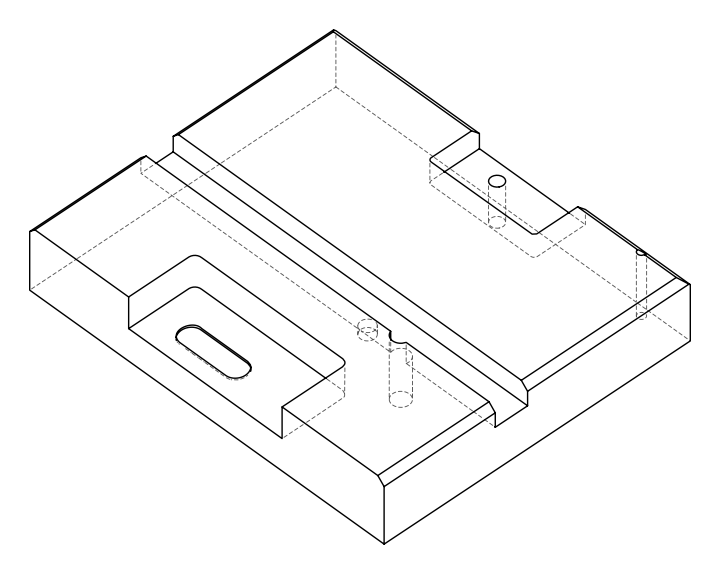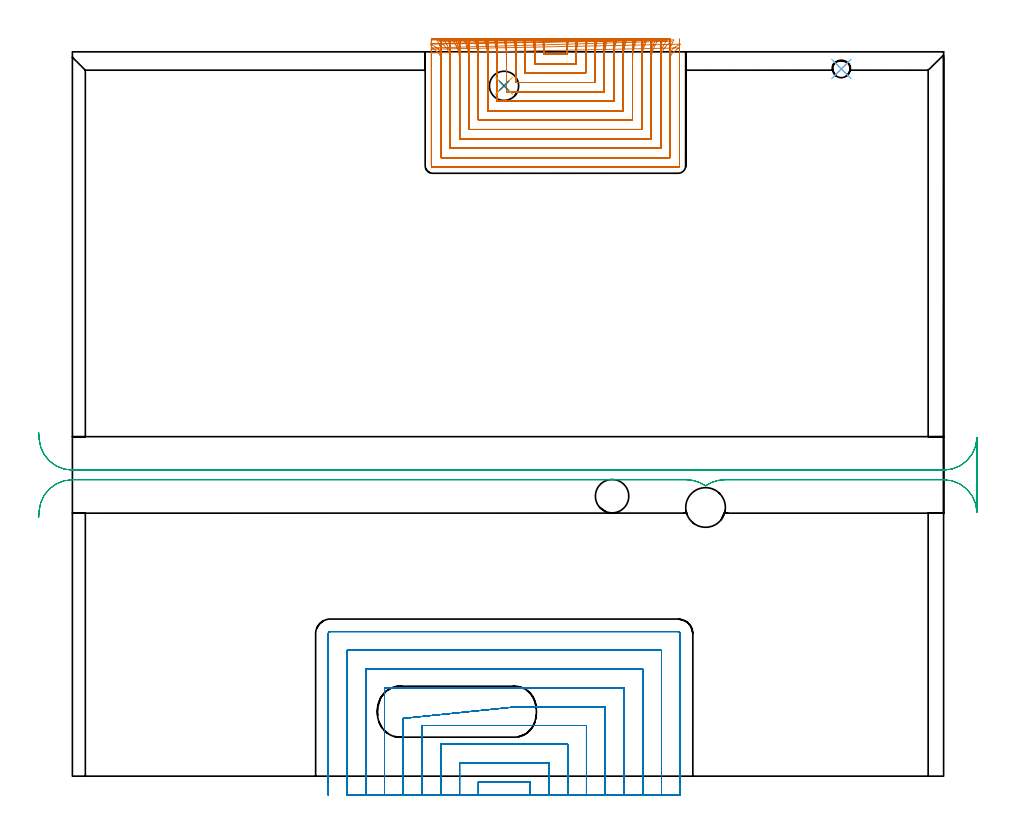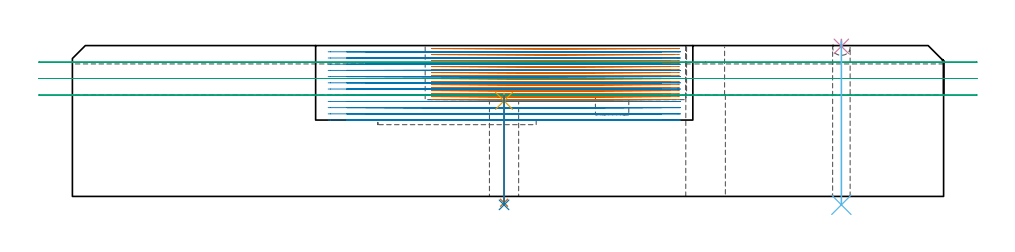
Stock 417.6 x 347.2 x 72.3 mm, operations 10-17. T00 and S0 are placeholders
(PLAN: 17 operations, 10 tool changes, 234.4 min)
(1 INDEXABLE_INSERT_DRILL_THROUGH_HOLE_FROM_SOLID | STEP1HOLE_1 | NXT0302_009 | 0.31 min | 20468 mm3)
(2 INDEXABLE_INSERT_DRILL_BLIND_HOLE_FROM_SOLID | STEP1POCKET | NXT0302_003 | 0.05 min | 6661 mm3)
(3 AREA_MILL | FG_CHAMFER_SURFACE | UGT0205_001 | 5.5 min | 6754 mm3)
(4 AREA_MILL_1 | FG_CHAMFER_SURFACE_1 | UGT0205_001 | 3.19 min | 2497 mm3)
(5 AREA_MILL_2 | FG_CHAMFER_SURFACE_2 | UGT0205_001 | 3.23 min | 3583 mm3)
(6 AREA_MILL_3 | FG_CHAMFER_SURFACE_3 | UGT0205_001 | 4.45 min | 3489 mm3)
(7 AREA_MILL_4 | FG_CHAMFER_SURFACE_4 | UGT0205_001 | 4.02 min | 4999 mm3)
(8 AREA_MILL_5 | FG_CHAMFER_SURFACE_5 | UGT0205_001 | 4.51 min | 5009 mm3)
(9 MILL_RECTANGULAR_POCKET | POCKET_RECTANGULAR_STRAIGHT | UGT0201_008 | Follow Part, ap 4, ae 75% | 3.74 min | 66498 mm3)
(10 MILL_SLOT | SLOT_PARTIAL_RECTANGULAR | NXT0201_008 | Follow Part, ap 1.5, ae 75% | 120.98 min | 187707 mm3)
(11 MILL_SLOT_1 | SLOT_PARTIAL_RECTANGULAR_1 | NXT0201_011 | Follow Part, ap 3, ae 75% | 77.76 min | 422650 mm3)
(12 MILL_RECTANGULAR_SLOT | SLOT_RECTANGULAR | UGT0201_004 | Follow Part, ap 8, ae 75% | 5.9 min | 352633 mm3)
(13 SPOT_DRILL | STEP1HOLE | NXT0321_9005460120000 | 0.03 min | 39 mm3)
(14 SPOT_DRILL_1 | STEP1HOLE_2 | NXT0321_9005460120000 | 0.04 min | 13 mm3)
(15 DRILL_THROUGH_HOLE_INTO_CENTER | STEP1HOLE | UGT0301_479 | 0.31 min | 3891 mm3)
(16 DRILL_THROUGH_HOLE_INTO_CENTER_1 | STEP1HOLE_2 | NXT0301_055 | 0.21 min | 2601 mm3)
(17 DRILL_TO_ENLARGE_THROUGH_HOLE | STEP1HOLE_2 | NXT0301_104 | 0.22 min | 4534 mm3)
(TOOL NXT0302_009 | Index. Insert Drill 19mm [880-D1900L25-05] | D19 PA176 FL95 Z2)
(TOOL NXT0302_003 | Index. Insert Drill 16mm [880-D1600L20-05] | D16 PA176 FL80 Z2)
(TOOL UGT0205_001 | Chamfer Mill 20 x 3 x 45 deg. | D20 FL50 Z2)
(TOOL UGT0201_008 | End Mill 16 mm | D16 FL32 Z4)
(TOOL NXT0201_008 | ENDMILL 6mm [2P460-0600-NA 1630] | D6 FL26 Z6)
(TOOL NXT0201_011 | ENDMILL 12mm [2P460-1200-NA 1630] | D12 FL38 Z6)
(TOOL UGT0201_004 | End Mill 32 mm | D32 FL53 Z6)
(TOOL NXT0321_9005460120000 | NC Spot Drill, 142deg, 12mm, Carbide, Uncoated | D12 PA142 FL30 Z2)
(TOOL UGT0301_479 | Carbide Drill 8.4 mm | D8.4 PA118 FL75 Z2)
(TOOL NXT0301_055 | Carbide Drill 8.4mm [860.1-0840-042A1-MM 2214] | D8.4 PA140 FL61 Z2)
(TOOL NXT0301_104 | Carbide Drill 14mm [860.1-1400-112A1-MM 2214] | D14 PA140 FL123 Z2)
(OP 10 MILL_SLOT)
G17 G21 G94 G90
T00 M6
G54
G17 G0 G90 X225.342 Y353.178 S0 M3
G43 Z82.3 H1
Z70.861
G94 G1 X225.704 Y350.2 F250.
G2 X226.05 Y346. R54. F500.
G1 X237.05
G2 X237.396 Y350.2 R54.
G1 X237.759 Y353.178 F250.
X220.772 Y353.174
X221.168 Y350.2
G2 X221.6 Y343.674 R49.5 F500.
G1 Y341.5
X241.5
Y343.672
G2 X241.932 Y350.2 R49.5
G1 X242.328 Y353.174 F250.
X216.189 Y353.168
X216.624 Y350.2
G2 X217.1 Y343.674 R45. F500.
G1 Y337.
X246.
Y343.672
G2 X246.476 Y350.2 R45.
G1 X246.911 Y353.168 F250.
X211.587 Y353.161
X212.071 Y350.2
G2 X212.6 Y343.674 R40.5 F500.
G1 Y332.5
X250.5
Y343.672
G2 X251.03 Y350.2 R40.5
G1 X251.513 Y353.161 F250.
X206.96 Y353.15
X207.504 Y350.2
G2 X208.1 Y343.674 R36. F500.
G1 Y328.
X255.
Y343.672
G2 X255.597 Y350.2 R36.
G1 X256.141 Y353.15 F250.
X202.295 Y353.135
X202.917 Y350.2
G2 X203.6 Y343.674 R31.5 F500.
G1 Y323.5
X259.5
Y343.672
G2 X260.184 Y350.2 R31.5
G1 X260.805 Y353.135 F250.
X197.574 Y353.111
X198.299 Y350.2
G2 X199.1 Y343.674 R27. F500.
G1 Y319.
X264.
Y343.672
G2 X264.801 Y350.2 R27.
G1 X265.526 Y353.111 F250.
X192.763 Y353.071
X193.633 Y350.2
G2 X194.6 Y343.674 R22.5 F500.
G1 Y314.5
X268.5
Y343.672
G2 X269.468 Y350.2 R22.5
G1 X270.338 Y353.071 F250.
X187.788 Y352.996
X188.875 Y350.2
G2 X190.1 Y343.674 R18. F500.
G1 Y310.
X273.
Y343.672
G2 X274.225 Y350.2 R18.
G1 X275.313 Y352.996 F250.
X182.467 Y352.826
X183.918 Y350.2
G2 X185.6 Y343.674 R13.5 F500.
G1 Y305.5
X277.5
Y343.672
G2 X279.183 Y350.2 R13.5
G1 X280.634 Y352.826 F250.
X176.122 Y352.266
X178.298 Y350.2
G2 X181.1 Y343.674 R9. F500.
G1 Y301.
X282.
Y343.672
G2 X284.804 Y350.2 R9.
G1 X286.98 Y352.265 F250.
X172.363 Y349.076 F500.
X174.775 Y347.292 F250.
G2 X176.6 Y343.674 R4.5 F500.
G1 Y296.5
X286.5
Y343.672
G2 X288.326 Y347.291 R4.5
G1 X290.738 Y349.074 F250.
X172.1 Y346.674 F500.
Y343.674 F250.
Y292.6 F500.
G3 X172.7 Y292. R0.6
G1 X290.4
G3 X291. Y292.6 R0.6
G1 Y343.672
Y346.672 F250.
G0 Z82.3
X225.629 Y353.188
Z69.422
G1 X225.892 Y350.2
G2 X226.097 Y346. R54. F500.
G1 X237.003
G2 X237.207 Y350.2 R54.
G1 X237.47 Y353.188 F250.
X221.086 Y353.186
X221.373 Y350.2
G2 X221.6 Y345.468 R49.5 F500.
G1 Y341.5
X241.5
Y345.473
G2 X241.726 Y350.2 R49.5
G1 X242.013 Y353.186 F250.
X216.535 Y353.183
X216.85 Y350.2
G2 X217.1 Y345.468 R45. F500.
G1 Y337.
X246.
Y345.473
G2 X246.249 Y350.2 R45.
G1 X246.564 Y353.183 F250.
X211.972 Y353.179
X212.323 Y350.2
G2 X212.6 Y345.468 R40.5 F500.
G1 Y332.5
X250.5
Y345.473
G2 X250.777 Y350.2 R40.5
G1 X251.127 Y353.18 F250.
X207.393 Y353.174
X207.788 Y350.2
G2 X208.1 Y345.468 R36. F500.
G1 Y328.
X255.
Y345.473
G2 X255.312 Y350.2 R36.
G1 X255.706 Y353.174 F250.
X202.792 Y353.166
X203.243 Y350.2
G2 X203.6 Y345.468 R31.5 F500.
G1 Y323.5
X259.5
Y345.473
G2 X259.857 Y350.2 R31.5
G1 X260.307 Y353.166 F250.
X198.156 Y353.154
X198.682 Y350.2
G2 X199.1 Y345.468 R27. F500.
G1 Y319.
X264.
Y345.473
G2 X264.417 Y350.2 R27.
G1 X264.942 Y353.154 F250.
X193.466 Y353.133
X194.097 Y350.2
G2 X194.6 Y345.468 R22.5 F500.
G1 Y314.5
X268.5
Y345.473
G2 X269.002 Y350.2 R22.5
G1 X269.632 Y353.133 F250.
X188.678 Y353.094
X189.467 Y350.2
G2 X190.1 Y345.468 R18. F500.
G1 Y310.
X273.
Y345.473
G2 X273.632 Y350.2 R18.
G1 X274.42 Y353.095 F250.
X183.692 Y353.01
X184.743 Y350.2
G2 X185.6 Y345.468 R13.5 F500.
G1 Y305.5
X277.5
Y345.473
G2 X278.355 Y350.2 R13.5
G1 X279.405 Y353.01 F250.
X178.178 Y352.752
X179.755 Y350.2
G2 X181.1 Y345.468 R9. F500.
G1 Y301.
X282.
Y345.473
G2 X283.341 Y350.2 R9.
G1 X284.917 Y352.753 F250.
X171.719 Y350.863
X174.326 Y349.379
G2 X176.6 Y345.468 R4.5 F500.
G1 Y296.5
X286.5
Y345.473
G2 X288.77 Y349.382 R4.5
G1 X291.375 Y350.868 F250.
X172.1 Y348.468 F500.
Y345.468 F250.
Y292.6 F500.
G3 X172.7 Y292. R0.6
G1 X290.4
G3 X291. Y292.6 R0.6
G1 Y345.473
Y348.473 F250.
G0 Z82.3
X225.953 Y353.198
Z67.983
G1 X226.063 Y350.2
G2 X226.1 Y348.211 R54. F500.
G1 Y346.
X237.
Y348.253
G2 X237.035 Y350.2 R54.
G1 X237.143 Y353.198 F250.
X221.439
X221.56 Y350.2
G2 X221.6 Y348.211 R49.5 F500.
G1 Y341.5
X241.5
Y348.253
G2 X241.538 Y350.2 R49.5
G1 X241.656 Y353.198 F250.
X216.923 Y353.197
X217.056 Y350.2
G2 X217.1 Y348.211 R45. F500.
G1 Y337.
X246.
Y348.253
G2 X246.042 Y350.2 R45.
G1 X246.172 Y353.197 F250.
X212.404 Y353.196
X212.551 Y350.2
G2 X212.6 Y348.211 R40.5 F500.
G1 Y332.5
X250.5
Y348.253
G2 X250.547 Y350.2 R40.5
G1 X250.691 Y353.197 F250.
X207.879 Y353.195
X208.045 Y350.2
G2 X208.1 Y348.211 R36. F500.
G1 Y328.
X255.
Y348.253
G2 X255.053 Y350.2 R36.
G1 X255.215 Y353.196 F250.
X203.348 Y353.194
X203.537 Y350.2
G2 X203.6 Y348.211 R31.5 F500.
G1 Y323.5
X259.5
Y348.253
G2 X259.56 Y350.2 R31.5
G1 X259.746 Y353.194 F250.
X198.806 Y353.192
X199.027 Y350.2
G2 X199.1 Y348.211 R27. F500.
G1 Y319.
X264.
Y348.253
G2 X264.07 Y350.2 R27.
G1 X264.287 Y353.192 F250.
X194.247 Y353.188
X194.512 Y350.2
G2 X194.6 Y348.211 R22.5 F500.
G1 Y314.5
X268.5
Y348.253
G2 X268.584 Y350.2 R22.5
G1 X268.844 Y353.189 F250.
X189.658 Y353.182
X189.99 Y350.2
G2 X190.1 Y348.211 R18. F500.
G1 Y310.
X273.
Y348.253
G2 X273.106 Y350.2 R18.
G1 X273.43 Y353.182 F250.
X185.011 Y353.167
X185.453 Y350.2
G2 X185.6 Y348.211 R13.5 F500.
G1 Y305.5
X277.5
Y348.253
G2 X277.641 Y350.2 R13.5
G1 X278.074 Y353.169 F250.
X180.214 Y353.126
X180.877 Y350.2
G2 X181.1 Y348.211 R9. F500.
G1 Y301.
X282.
Y348.253
G2 X282.213 Y350.2 R9.
G1 X282.862 Y353.129 F250.
X174.81 Y352.891
X176.136 Y350.2
G2 X176.6 Y348.211 R4.5 F500.
G1 Y296.5
X286.5
Y348.253
G2 X286.943 Y350.2 R4.5
G1 X288.241 Y352.905 F250.
X172.1 Y351.211
Y348.211
Y292.6 F500.
G3 X172.7 Y292. R0.6
G1 X290.4
G3 X291. Y292.6 R0.6
G1 Y348.253
Y351.253 F250.
G0 X226.081 Y353.2 Z66.544
G1 X226.099 Y350.2
X226.1 Y349.878 F500.
Y346.
X237.
Y349.91
X237.001 Y350.2
X237.017 Y353.2 F250.
X221.579
X221.599 Y350.2
G2 X221.6 Y349.878 R49.5 F500.
G1 Y341.5
X241.5
Y349.91
X241.501 Y350.2
X241.518 Y353.2 F250.
X217.077
X217.099 Y350.2
G2 X217.1 Y349.878 R45. F500.
G1 Y337.
X246.
Y349.91
X246.001 Y350.2
X246.02 Y353.2 F250.
X212.575
X212.599 Y350.2
G2 X212.6 Y349.878 R40.5 F500.
G1 Y332.5
X250.5
Y349.91
G2 X250.501 Y350.2 R40.5
G1 X250.523 Y353.2 F250.
X208.072
X208.099 Y350.2
G2 X208.1 Y349.878 R36. F500.
G1 Y328.
X255.
Y349.91
G2 X255.001 Y350.2 R36.
G1 X255.025 Y353.2 F250.
X203.568
X203.598 Y350.2
G2 X203.6 Y349.878 R31.5 F500.
G1 Y323.5
X259.5
Y349.91
G2 X259.501 Y350.2 R31.5
G1 X259.529 Y353.2 F250.
X199.062
X199.098 Y350.2
G2 X199.1 Y349.878 R27. F500.
G1 Y319.
X264.
Y349.91
G2 X264.002 Y350.2 R27.
G1 X264.034 Y353.2 F250.
X194.555
X194.598 Y350.2
G2 X194.6 Y349.878 R22.5 F500.
G1 Y314.5
X268.5
Y349.91
G2 X268.502 Y350.2 R22.5
G1 X268.541 Y353.2 F250.
X190.043
X190.097 Y350.2
G2 X190.1 Y349.878 R18. F500.
G1 Y310.
X273.
Y349.91
G2 X273.002 Y350.2 R18.
G1 X273.051 Y353.2 F250.
X185.525 Y353.199
X185.596 Y350.2
G2 X185.6 Y349.878 R13.5 F500.
G1 Y305.5
X277.5
Y349.91
G2 X277.503 Y350.2 R13.5
G1 X277.568 Y353.199 F250.
X180.987 Y353.198
X181.094 Y350.2
G2 X181.1 Y349.878 R9. F500.
G1 Y301.
X282.
Y349.91
G2 X282.005 Y350.2 R9.
G1 X282.101 Y353.198 F250.
X176.374 Y353.192
X176.588 Y350.2
G2 X176.6 Y349.878 R4.5 F500.
G1 Y296.5
X286.5
Y349.91
G2 X286.509 Y350.2 R4.5
G1 X286.703 Y353.194 F250.
X172.1 Y352.878
Y349.878
Y292.6 F500.
G3 X172.7 Y292. R0.6
G1 X290.4
G3 X291. Y292.6 R0.6
G1 Y349.91
Y352.91 F250.
G0 X226.1 Y353.2 Z65.105
G1 Y350.2
Y346. F500.
X237.
Y350.2
Y353.2 F250.
X221.6
Y350.2
Y341.5 F500.
X241.5
Y350.2
Y353.2 F250.
X217.1
Y350.2
Y337. F500.
X246.
Y350.2
Y353.2 F250.
X212.6
Y350.2
Y332.5 F500.
X250.5
Y350.2
Y353.2 F250.
X208.1
Y350.2
Y328. F500.
X255.
Y350.2
Y353.2 F250.
X203.6
Y350.2
Y323.5 F500.
X259.5
Y350.2
Y353.2 F250.
X199.1
Y350.2
Y319. F500.
X264.
Y350.2
Y353.2 F250.
X194.6
Y350.2
Y314.5 F500.
X268.5
Y350.2
Y353.2 F250.
X190.1
Y350.2
Y310. F500.
X273.
Y350.2
Y353.2 F250.
X185.6
Y350.2
Y305.5 F500.
X277.5
Y350.2
Y353.2 F250.
X181.1
Y350.2
Y301. F500.
X282.
Y350.2
Y353.2 F250.
X176.6
Y350.2
Y296.5 F500.
X286.5
Y350.2
Y353.2 F250.
X172.1
Y350.2
Y292.6 F500.
G3 X172.7 Y292. R0.6
G1 X290.4
G3 X291. Y292.6 R0.6
G1 Y350.2
Y353.2 F250.
G0 X226.1 Z63.667
G1 Y350.2
Y346. F500.
X237.
Y350.2
Y353.2 F250.
X221.6
Y350.2
Y341.5 F500.
X241.5
Y350.2
Y353.2 F250.
X217.1
Y350.2
Y337. F500.
X246.
Y350.2
Y353.2 F250.
X212.6
Y350.2
Y332.5 F500.
X250.5
Y350.2
Y353.2 F250.
X208.1
Y350.2
Y328. F500.
X255.
Y350.2
Y353.2 F250.
X203.6
Y350.2
Y323.5 F500.
X259.5
Y350.2
Y353.2 F250.
X199.1
Y350.2
Y319. F500.
X264.
Y350.2
Y353.2 F250.
X194.6
Y350.2
Y314.5 F500.
X268.5
Y350.2
Y353.2 F250.
X190.1
Y350.2
Y310. F500.
X273.
Y350.2
Y353.2 F250.
X185.6
Y350.2
Y305.5 F500.
X277.5
Y350.2
Y353.2 F250.
X181.1
Y350.2
Y301. F500.
X282.
Y350.2
Y353.2 F250.
X176.6
Y350.2
Y296.5 F500.
X286.5
Y350.2
Y353.2 F250.
X172.1
Y350.2
Y292.6 F500.
G3 X172.7 Y292. R0.6
G1 X290.4
G3 X291. Y292.6 R0.6
G1 Y350.2
Y353.2 F250.
G0 X226.1 Z62.228
G1 Y350.2
Y346. F500.
X237.
Y350.2
Y353.2 F250.
X221.6
Y350.2
Y341.5 F500.
X241.5
Y350.2
Y353.2 F250.
X217.1
Y350.2
Y337. F500.
X246.
Y350.2
Y353.2 F250.
X212.6
Y350.2
Y332.5 F500.
X250.5
Y350.2
Y353.2 F250.
X208.1
Y350.2
Y328. F500.
X255.
Y350.2
Y353.2 F250.
X203.6
Y350.2
Y323.5 F500.
X259.5
Y350.2
Y353.2 F250.
X199.1
Y350.2
Y319. F500.
X264.
Y350.2
Y353.2 F250.
X194.6
Y350.2
Y314.5 F500.
X268.5
Y350.2
Y353.2 F250.
X190.1
Y350.2
Y310. F500.
X273.
Y350.2
Y353.2 F250.
X185.6
Y350.2
Y305.5 F500.
X277.5
Y350.2
Y353.2 F250.
X181.1
Y350.2
Y301. F500.
X282.
Y350.2
Y353.2 F250.
X176.6
Y350.2
Y296.5 F500.
X286.5
Y350.2
Y353.2 F250.
X172.1
Y350.2
Y292.6 F500.
G3 X172.7 Y292. R0.6
G1 X290.4
G3 X291. Y292.6 R0.6
G1 Y350.2
Y353.2 F250.
G0 X226.1 Z60.789
G1 Y350.2
Y346. F500.
X237.
Y350.2
Y353.2 F250.
X221.6
Y350.2
Y341.5 F500.
X241.5
Y350.2
Y353.2 F250.
X217.1
Y350.2
Y337. F500.
X246.
Y350.2
Y353.2 F250.
X212.6
Y350.2
Y332.5 F500.
X250.5
Y350.2
Y353.2 F250.
X208.1
Y350.2
Y328. F500.
X255.
Y350.2
Y353.2 F250.
X203.6
Y350.2
Y323.5 F500.
X259.5
Y350.2
Y353.2 F250.
X199.1
Y350.2
Y319. F500.
X264.
Y350.2
Y353.2 F250.
X194.6
Y350.2
Y314.5 F500.
X268.5
Y350.2
Y353.2 F250.
X190.1
Y350.2
Y310. F500.
X273.
Y350.2
Y353.2 F250.
X185.6
Y350.2
Y305.5 F500.
X277.5
Y350.2
Y353.2 F250.
X181.1
Y350.2
Y301. F500.
X282.
Y350.2
Y353.2 F250.
X176.6
Y350.2
Y296.5 F500.
X286.5
Y350.2
Y353.2 F250.
X172.1
Y350.2
Y292.6 F500.
G3 X172.7 Y292. R0.6
G1 X290.4
G3 X291. Y292.6 R0.6
G1 Y350.2
Y353.2 F250.
G0 X226.1 Z59.35
G1 Y350.2
Y346. F500.
X237.
Y350.2
Y353.2 F250.
X221.6
Y350.2
Y341.5 F500.
X241.5
Y350.2
Y353.2 F250.
X217.1
Y350.2
Y337. F500.
X246.
Y350.2
Y353.2 F250.
X212.6
Y350.2
Y332.5 F500.
X250.5
Y350.2
Y353.2 F250.
X208.1
Y350.2
Y328. F500.
X255.
Y350.2
Y353.2 F250.
X203.6
Y350.2
Y323.5 F500.
X259.5
Y350.2
Y353.2 F250.
X199.1
Y350.2
Y319. F500.
X264.
Y350.2
Y353.2 F250.
X194.6
Y350.2
Y314.5 F500.
X268.5
Y350.2
Y353.2 F250.
X190.1
Y350.2
Y310. F500.
X273.
Y350.2
Y353.2 F250.
X185.6
Y350.2
Y305.5 F500.
X277.5
Y350.2
Y353.2 F250.
X181.1
Y350.2
Y301. F500.
X282.
Y350.2
Y353.2 F250.
X176.6
Y350.2
Y296.5 F500.
X286.5
Y350.2
Y353.2 F250.
X172.1
Y350.2
Y292.6 F500.
G3 X172.7 Y292. R0.6
G1 X290.4
G3 X291. Y292.6 R0.6
G1 Y350.2
Y353.2 F250.
G0 X226.1 Z57.911
G1 Y350.2
Y346. F500.
X237.
Y350.2
Y353.2 F250.
X221.6
Y350.2
Y341.5 F500.
X241.5
Y350.2
Y353.2 F250.
X217.1
Y350.2
Y337. F500.
X246.
Y350.2
Y353.2 F250.
X212.6
Y350.2
Y332.5 F500.
X250.5
Y350.2
Y353.2 F250.
X208.1
Y350.2
Y328. F500.
X255.
Y350.2
Y353.2 F250.
X203.6
Y350.2
Y323.5 F500.
X259.5
Y350.2
Y353.2 F250.
X199.1
Y350.2
Y319. F500.
X264.
Y350.2
Y353.2 F250.
X194.6
Y350.2
Y314.5 F500.
X268.5
Y350.2
Y353.2 F250.
X190.1
Y350.2
Y310. F500.
X273.
Y350.2
Y353.2 F250.
X185.6
Y350.2
Y305.5 F500.
X277.5
Y350.2
Y353.2 F250.
X181.1
Y350.2
Y301. F500.
X282.
Y350.2
Y353.2 F250.
X176.6
Y350.2
Y296.5 F500.
X286.5
Y350.2
Y353.2 F250.
X172.1
Y350.2
Y292.6 F500.
G3 X172.7 Y292. R0.6
G1 X290.4
G3 X291. Y292.6 R0.6
G1 Y350.2
Y353.2 F250.
G0 X226.1 Z56.472
G1 Y350.2
Y346. F500.
X237.
Y350.2
Y353.2 F250.
X221.6
Y350.2
Y341.5 F500.
X241.5
Y350.2
Y353.2 F250.
X217.1
Y350.2
Y337. F500.
X246.
Y350.2
Y353.2 F250.
X212.6
Y350.2
Y332.5 F500.
X250.5
Y350.2
Y353.2 F250.
X208.1
Y350.2
Y328. F500.
X255.
Y350.2
Y353.2 F250.
X203.6
Y350.2
Y323.5 F500.
X259.5
Y350.2
Y353.2 F250.
X199.1
Y350.2
Y319. F500.
X264.
Y350.2
Y353.2 F250.
X194.6
Y350.2
Y314.5 F500.
X268.5
Y350.2
Y353.2 F250.
X190.1
Y350.2
Y310. F500.
X273.
Y350.2
Y353.2 F250.
X185.6
Y350.2
Y305.5 F500.
X277.5
Y350.2
Y353.2 F250.
X181.1
Y350.2
Y301. F500.
X282.
Y350.2
Y353.2 F250.
X176.6
Y350.2
Y296.5 F500.
X286.5
Y350.2
Y353.2 F250.
X172.1
Y350.2
Y292.6 F500.
G3 X172.7 Y292. R0.6
G1 X290.4
G3 X291. Y292.6 R0.6
G1 Y350.2
Y353.2 F250.
G0 X226.1 Z55.033
G1 Y350.2
Y346. F500.
X237.
Y350.2
Y353.2 F250.
X221.6
Y350.2
Y341.5 F500.
X241.5
Y350.2
Y353.2 F250.
X217.1
Y350.2
Y337. F500.
X246.
Y350.2
Y353.2 F250.
X212.6
Y350.2
Y332.5 F500.
X250.5
Y350.2
Y353.2 F250.
X208.1
Y350.2
Y328. F500.
X255.
Y350.2
Y353.2 F250.
X203.6
Y350.2
Y323.5 F500.
X259.5
Y350.2
Y353.2 F250.
X199.1
Y350.2
Y319. F500.
X264.
Y350.2
Y353.2 F250.
X194.6
Y350.2
Y314.5 F500.
X268.5
Y350.2
Y353.2 F250.
X190.1
Y350.2
Y310. F500.
X273.
Y350.2
Y353.2 F250.
X185.6
Y350.2
Y305.5 F500.
X277.5
Y350.2
Y353.2 F250.
X181.1
Y350.2
Y301. F500.
X282.
Y350.2
Y353.2 F250.
X176.6
Y350.2
Y296.5 F500.
X286.5
Y350.2
Y353.2 F250.
X172.1
Y350.2
Y292.6 F500.
G3 X172.7 Y292. R0.6
G1 X290.4
G3 X291. Y292.6 R0.6
G1 Y350.2
Y353.2 F250.
G0 X226.1 Z53.594
G1 Y350.2
Y346. F500.
X237.
Y350.2
Y353.2 F250.
X221.6
Y350.2
Y341.5 F500.
X241.5
Y350.2
Y353.2 F250.
X217.1
Y350.2
Y337. F500.
X246.
Y350.2
Y353.2 F250.
X212.6
Y350.2
Y332.5 F500.
X250.5
Y350.2
Y353.2 F250.
X208.1
Y350.2
Y328. F500.
X255.
Y350.2
Y353.2 F250.
X203.6
Y350.2
Y323.5 F500.
X259.5
Y350.2
Y353.2 F250.
X199.1
Y350.2
Y319. F500.
X264.
Y350.2
Y353.2 F250.
X194.6
Y350.2
Y314.5 F500.
X268.5
Y350.2
Y353.2 F250.
X190.1
Y350.2
Y310. F500.
X273.
Y350.2
Y353.2 F250.
X185.6
Y350.2
Y305.5 F500.
X277.5
Y350.2
Y353.2 F250.
X181.1
Y350.2
Y301. F500.
X282.
Y350.2
Y353.2 F250.
X176.6
Y350.2
Y296.5 F500.
X286.5
Y350.2
Y353.2 F250.
X172.1
Y350.2
Y292.6 F500.
G3 X172.7 Y292. R0.6
G1 X290.4
G3 X291. Y292.6 R0.6
G1 Y350.2
Y353.2 F250.
G0 X226.1 Z52.156
G1 Y350.2
Y346. F500.
X237.
Y350.2
Y353.2 F250.
X221.6
Y350.2
Y341.5 F500.
X241.5
Y350.2
Y353.2 F250.
X217.1
Y350.2
Y337. F500.
X246.
Y350.2
Y353.2 F250.
X212.6
Y350.2
Y332.5 F500.
X250.5
Y350.2
Y353.2 F250.
X208.1
Y350.2
Y328. F500.
X255.
Y350.2
Y353.2 F250.
X203.6
Y350.2
Y323.5 F500.
X259.5
Y350.2
Y353.2 F250.
X199.1
Y350.2
Y319. F500.
X264.
Y350.2
Y353.2 F250.
X194.6
Y350.2
Y314.5 F500.
X268.5
Y350.2
Y353.2 F250.
X190.1
Y350.2
Y310. F500.
X273.
Y350.2
Y353.2 F250.
X185.6
Y350.2
Y305.5 F500.
X277.5
Y350.2
Y353.2 F250.
X181.1
Y350.2
Y301. F500.
X282.
Y350.2
Y353.2 F250.
X176.6
Y350.2
Y296.5 F500.
X286.5
Y350.2
Y353.2 F250.
X172.1
Y350.2
Y292.6 F500.
G3 X172.7 Y292. R0.6
G1 X290.4
G3 X291. Y292.6 R0.6
G1 Y350.2
Y353.2 F250.
G0 X226.1 Z50.717
G1 Y350.2
Y346. F500.
X237.
Y350.2
Y353.2 F250.
X221.6
Y350.2
Y341.5 F500.
X241.5
Y350.2
Y353.2 F250.
X217.1
Y350.2
Y337. F500.
X246.
Y350.2
Y353.2 F250.
X212.6
Y350.2
Y332.5 F500.
X250.5
Y350.2
Y353.2 F250.
X208.1
Y350.2
Y328. F500.
X255.
Y350.2
Y353.2 F250.
X203.6
Y350.2
Y323.5 F500.
X259.5
Y350.2
Y353.2 F250.
X199.1
Y350.2
Y319. F500.
X264.
Y350.2
Y353.2 F250.
X194.6
Y350.2
Y314.5 F500.
X268.5
Y350.2
Y353.2 F250.
X190.1
Y350.2
Y310. F500.
X273.
Y350.2
Y353.2 F250.
X185.6
Y350.2
Y305.5 F500.
X277.5
Y350.2
Y353.2 F250.
X181.1
Y350.2
Y301. F500.
X282.
Y350.2
Y353.2 F250.
X176.6
Y350.2
Y296.5 F500.
X286.5
Y350.2
Y353.2 F250.
X172.1
Y350.2
Y292.6 F500.
G3 X172.7 Y292. R0.6
G1 X290.4
G3 X291. Y292.6 R0.6
G1 Y350.2
Y353.2 F250.
G0 X226.1 Z49.278
G1 Y350.2
Y346. F500.
X237.
Y350.2
Y353.2 F250.
X221.6
Y350.2
Y341.5 F500.
X241.5
Y350.2
Y353.2 F250.
X217.1
Y350.2
Y337. F500.
X246.
Y350.2
Y353.2 F250.
X212.6
Y350.2
Y332.5 F500.
X250.5
Y350.2
Y353.2 F250.
X208.1
Y350.2
Y328. F500.
X255.
Y350.2
Y353.2 F250.
X203.6
Y350.2
Y323.5 F500.
X259.5
Y350.2
Y353.2 F250.
X199.1
Y350.2
Y319. F500.
X264.
Y350.2
Y353.2 F250.
X194.6
Y350.2
Y314.5 F500.
X268.5
Y350.2
Y353.2 F250.
X190.1
Y350.2
Y310. F500.
X273.
Y350.2
Y353.2 F250.
X185.6
Y350.2
Y305.5 F500.
X277.5
Y350.2
Y353.2 F250.
X181.1
Y350.2
Y301. F500.
X282.
Y350.2
Y353.2 F250.
X176.6
Y350.2
Y296.5 F500.
X286.5
Y350.2
Y353.2 F250.
X172.1
Y350.2
Y292.6 F500.
G3 X172.7 Y292. R0.6
G1 X290.4
G3 X291. Y292.6 R0.6
G1 Y350.2
Y353.2 F250.
G0 X226.1 Z47.839
G1 Y350.2
Y346. F500.
X237.
Y350.2
Y353.2 F250.
X221.6
Y350.2
Y341.5 F500.
X241.5
Y350.2
Y353.2 F250.
X217.1
Y350.2
Y337. F500.
X246.
Y350.2
Y353.2 F250.
X212.6
Y350.2
Y332.5 F500.
X250.5
Y350.2
Y353.2 F250.
X208.1
Y350.2
Y328. F500.
X255.
Y350.2
Y353.2 F250.
X203.6
Y350.2
Y323.5 F500.
X259.5
Y350.2
Y353.2 F250.
X199.1
Y350.2
Y319. F500.
X264.
Y350.2
Y353.2 F250.
X194.6
Y350.2
Y314.5 F500.
X268.5
Y350.2
Y353.2 F250.
X190.1
Y350.2
Y310. F500.
X273.
Y350.2
Y353.2 F250.
X185.6
Y350.2
Y305.5 F500.
X277.5
Y350.2
Y353.2 F250.
X181.1
Y350.2
Y301. F500.
X282.
Y350.2
Y353.2 F250.
X176.6
Y350.2
Y296.5 F500.
X286.5
Y350.2
Y353.2 F250.
X172.1
Y350.2
Y292.6 F500.
G3 X172.7 Y292. R0.6
G1 X290.4
G3 X291. Y292.6 R0.6
G1 Y350.2
Y353.2 F250.
G0 X226.1 Z46.4
G1 Y350.2
Y346. F500.
X237.
Y350.2
Y353.2 F250.
X221.6
Y350.2
Y341.5 F500.
X241.5
Y350.2
Y353.2 F250.
X217.1
Y350.2
Y337. F500.
X246.
Y350.2
Y353.2 F250.
X212.6
Y350.2
Y332.5 F500.
X250.5
Y350.2
Y353.2 F250.
X208.1
Y350.2
Y328. F500.
X255.
Y350.2
Y353.2 F250.
X203.6
Y350.2
Y323.5 F500.
X259.5
Y350.2
Y353.2 F250.
X199.1
Y350.2
Y319. F500.
X264.
Y350.2
Y353.2 F250.
X194.6
Y350.2
Y314.5 F500.
X268.5
Y350.2
Y353.2 F250.
X190.1
Y350.2
Y310. F500.
X273.
Y350.2
Y353.2 F250.
X185.6
Y350.2
Y305.5 F500.
X277.5
Y350.2
Y353.2 F250.
X181.1
Y350.2
Y301. F500.
X282.
Y350.2
Y353.2 F250.
X176.6
Y350.2
Y296.5 F500.
X286.5
Y350.2
Y353.2 F250.
X172.1
Y350.2
Y292.6 F500.
G3 X172.7 Y292. R0.6
G1 X290.4
G3 X291. Y292.6 R0.6
G1 Y350.2
Y353.2 F250.
G0 Z82.3
M5
M2
(OP 11 MILL_SLOT_1)
G17 G21 G94 G90
T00 M6
G54
G17 G0 G90 X219.4 Y-9. S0 M3
G43 Z82.3 H1
Z69.325
G94 G1 Y-6. F250.
Y-2.7 F500.
X194.6
Y-6.
Y-9. F250.
X228.4
Y-6.
Y6.3 F500.
X185.6
Y-6.
Y-9. F250.
X237.4
Y-6.
Y15.3 F500.
X176.6
Y-6.
Y-9. F250.
X246.4
Y-6.
Y24.3 F500.
X167.6
Y-6.
Y-9. F250.
X255.4
Y-6.
Y33.3 F500.
X216.212
X213.212 F250.
X158.6 Y27.7 F500.
Y24.7 F250.
Y-6. F500.
Y-9. F250.
X264.4
Y-6.
Y42.3 F500.
X149.6
Y-6.
Y-9. F250.
X273.4
Y-6.
Y51.3 F500.
X140.6
Y-6.
Y-9. F250.
X282.4
Y-6.
Y60.3 F500.
X131.6
Y-6.
Y-9. F250.
X291.4
Y-6.
Y68.2 F500.
G3 X290.3 Y69.3 R1.1
G1 X123.7
G3 X122.6 Y68.2 R1.1
G1 Y-6.
Y-9. F250.
G0 X219.4 Z66.35
G1 Y-6.
Y-2.7 F500.
X194.6
Y-6.
Y-9. F250.
X228.4
Y-6.
Y6.3 F500.
X185.6
Y-6.
Y-9. F250.
X237.4
Y-6.
Y15.3 F500.
X176.6
Y-6.
Y-9. F250.
X246.4
Y-6.
Y24.3 F500.
X167.6
Y-6.
Y-9. F250.
X255.4
Y-6.
Y33.3 F500.
X216.212
X213.212 F250.
X158.6 Y27.7 F500.
Y24.7 F250.
Y-6. F500.
Y-9. F250.
X264.4
Y-6.
Y42.3 F500.
X149.6
Y-6.
Y-9. F250.
X273.4
Y-6.
Y51.3 F500.
X140.6
Y-6.
Y-9. F250.
X282.4
Y-6.
Y60.3 F500.
X131.6
Y-6.
Y-9. F250.
X291.4
Y-6.
Y68.2 F500.
G3 X290.3 Y69.3 R1.1
G1 X123.7
G3 X122.6 Y68.2 R1.1
G1 Y-6.
Y-9. F250.
G0 X219.4 Z63.375
G1 Y-6.
Y-2.7 F500.
X194.6
Y-6.
Y-9. F250.
X228.4
Y-6.
Y6.3 F500.
X185.6
Y-6.
Y-9. F250.
X237.4
Y-6.
Y15.3 F500.
X176.6
Y-6.
Y-9. F250.
X246.4
Y-6.
Y24.3 F500.
X167.6
Y-6.
Y-9. F250.
X255.4
Y-6.
Y33.3 F500.
X216.212
X213.212 F250.
X158.6 Y27.7 F500.
Y24.7 F250.
Y-6. F500.
Y-9. F250.
X264.4
Y-6.
Y42.3 F500.
X149.6
Y-6.
Y-9. F250.
X273.4
Y-6.
Y51.3 F500.
X140.6
Y-6.
Y-9. F250.
X282.4
Y-6.
Y60.3 F500.
X131.6
Y-6.
Y-9. F250.
X291.4
Y-6.
Y68.2 F500.
G3 X290.3 Y69.3 R1.1
G1 X123.7
G3 X122.6 Y68.2 R1.1
G1 Y-6.
Y-9. F250.
G0 X219.4 Z60.4
G1 Y-6.
Y-2.7 F500.
X194.6
Y-6.
Y-9. F250.
X228.4
Y-6.
Y6.3 F500.
X185.6
Y-6.
Y-9. F250.
X237.4
Y-6.
Y15.3 F500.
X176.6
Y-6.
Y-9. F250.
X246.4
Y-6.
Y24.3 F500.
X167.6
Y-6.
Y-9. F250.
X255.4
Y-6.
Y33.3 F500.
X216.212
X213.212 F250.
X158.6 Y27.7 F500.
Y24.7 F250.
Y-6. F500.
Y-9. F250.
X264.4
Y-6.
Y42.3 F500.
X149.6
Y-6.
Y-9. F250.
X273.4
Y-6.
Y51.3 F500.
X140.6
Y-6.
Y-9. F250.
X282.4
Y-6.
Y60.3 F500.
X131.6
Y-6.
Y-9. F250.
X291.4
Y-6.
Y68.2 F500.
G3 X290.3 Y69.3 R1.1
G1 X123.7
G3 X122.6 Y68.2 R1.1
G1 Y-6.
Y-9. F250.
G0 X219.4 Z57.425
G1 Y-6.
Y-2.7 F500.
X194.6
Y-6.
Y-9. F250.
X228.4
Y-6.
Y6.3 F500.
X185.6
Y-6.
Y-9. F250.
X237.4
Y-6.
Y15.3 F500.
X176.6
Y-6.
Y-9. F250.
X246.4
Y-6.
Y24.3 F500.
X167.6
Y-6.
Y-9. F250.
X255.4
Y-6.
Y33.3 F500.
X216.212
X213.212 F250.
X158.6 Y27.7 F500.
Y24.7 F250.
Y-6. F500.
Y-9. F250.
X264.4
Y-6.
Y42.3 F500.
X149.6
Y-6.
Y-9. F250.
X273.4
Y-6.
Y51.3 F500.
X140.6
Y-6.
Y-9. F250.
X282.4
Y-6.
Y60.3 F500.
X131.6
Y-6.
Y-9. F250.
X291.4
Y-6.
Y68.2 F500.
G3 X290.3 Y69.3 R1.1
G1 X123.7
G3 X122.6 Y68.2 R1.1
G1 Y-6.
Y-9. F250.
G0 X219.4 Z54.45
G1 Y-6.
Y-2.7 F500.
X194.6
Y-6.
Y-9. F250.
X228.4
Y-6.
Y6.3 F500.
X185.6
Y-6.
Y-9. F250.
X237.4
Y-6.
Y15.3 F500.
X176.6
Y-6.
Y-9. F250.
X246.4
Y-6.
Y24.3 F500.
X167.6
Y-6.
Y-9. F250.
X255.4
Y-6.
Y33.3 F500.
X216.212
X213.212 F250.
X158.6 Y27.7 F500.
Y24.7 F250.
Y-6. F500.
Y-9. F250.
X264.4
Y-6.
Y42.3 F500.
X149.6
Y-6.
Y-9. F250.
X273.4
Y-6.
Y51.3 F500.
X140.6
Y-6.
Y-9. F250.
X282.4
Y-6.
Y60.3 F500.
X131.6
Y-6.
Y-9. F250.
X291.4
Y-6.
Y68.2 F500.
G3 X290.3 Y69.3 R1.1
G1 X123.7
G3 X122.6 Y68.2 R1.1
G1 Y-6.
Y-9. F250.
G0 X219.4 Z51.475
G1 Y-6.
Y-2.7 F500.
X194.6
Y-6.
Y-9. F250.
X228.4
Y-6.
Y6.3 F500.
X185.6
Y-6.
Y-9. F250.
X237.4
Y-6.
Y15.3 F500.
X176.6
Y-6.
Y-9. F250.
X246.4
Y-6.
Y24.3 F500.
X167.6
Y-6.
Y-9. F250.
X255.4
Y-6.
Y33.3 F500.
X216.212
X213.212 F250.
X158.6 Y27.7 F500.
Y24.7 F250.
Y-6. F500.
Y-9. F250.
X264.4
Y-6.
Y42.3 F500.
X149.6
Y-6.
Y-9. F250.
X273.4
Y-6.
Y51.3 F500.
X140.6
Y-6.
Y-9. F250.
X282.4
Y-6.
Y60.3 F500.
X131.6
Y-6.
Y-9. F250.
X291.4
Y-6.
Y68.2 F500.
G3 X290.3 Y69.3 R1.1
G1 X123.7
G3 X122.6 Y68.2 R1.1
G1 Y-6.
Y-9. F250.
G0 X219.4 Z48.5
G1 Y-6.
Y-2.7 F500.
X194.6
Y-6.
Y-9. F250.
X228.4
Y-6.
Y6.3 F500.
X185.6
Y-6.
Y-9. F250.
X237.4
Y-6.
Y15.3 F500.
X176.6
Y-6.
Y-9. F250.
X246.4
Y-6.
Y24.3 F500.
X167.6
Y-6.
Y-9. F250.
X255.4
Y-6.
Y33.3 F500.
X216.212
X213.212 F250.
X158.6 Y27.7 F500.
Y24.7 F250.
Y-6. F500.
Y-9. F250.
X264.4
Y-6.
Y42.3 F500.
X149.6
Y-6.
Y-9. F250.
X273.4
Y-6.
Y51.3 F500.
X140.6
Y-6.
Y-9. F250.
X282.4
Y-6.
Y60.3 F500.
X131.6
Y-6.
Y-9. F250.
X291.4
Y-6.
Y68.2 F500.
G3 X290.3 Y69.3 R1.1
G1 X123.7
G3 X122.6 Y68.2 R1.1
G1 Y-6.
Y-9. F250.
G0 X219.4 Z45.525
G1 Y-6.
Y-2.7 F500.
X194.6
Y-6.
Y-9. F250.
X228.4
Y-6.
Y6.3 F500.
X185.6
Y-6.
Y-9. F250.
X237.4
Y-6.
Y15.3 F500.
X176.6
Y-6.
Y-9. F250.
X246.4
Y-6.
Y24.3 F500.
X167.6
Y-6.
Y-9. F250.
X255.4
Y-6.
Y33.3 F500.
X216.212
X213.212 F250.
X158.6 Y27.7 F500.
Y24.7 F250.
Y-6. F500.
Y-9. F250.
X264.4
Y-6.
Y42.3 F500.
X149.6
Y-6.
Y-9. F250.
X273.4
Y-6.
Y51.3 F500.
X140.6
Y-6.
Y-9. F250.
X282.4
Y-6.
Y60.3 F500.
X131.6
Y-6.
Y-9. F250.
X291.4
Y-6.
Y68.2 F500.
G3 X290.3 Y69.3 R1.1
G1 X123.7
G3 X122.6 Y68.2 R1.1
G1 Y-6.
Y-9. F250.
G0 X219.4 Z42.55
G1 Y-6.
Y-2.7 F500.
X194.6
Y-6.
Y-9. F250.
X228.4
Y-6.
Y6.3 F500.
X185.6
Y-6.
Y-9. F250.
X237.4
Y-6.
Y15.3 F500.
X176.6
Y-6.
Y-9. F250.
X246.4
Y-6.
Y24.3 F500.
X167.6
Y-6.
Y-9. F250.
X255.4
Y-6.
Y33.3 F500.
X216.212
X213.212 F250.
X158.6 Y27.7 F500.
Y24.7 F250.
Y-6. F500.
Y-9. F250.
X264.4
Y-6.
Y42.3 F500.
X149.6
Y-6.
Y-9. F250.
X273.4
Y-6.
Y51.3 F500.
X140.6
Y-6.
Y-9. F250.
X282.4
Y-6.
Y60.3 F500.
X131.6
Y-6.
Y-9. F250.
X291.4
Y-6.
Y68.2 F500.
G3 X290.3 Y69.3 R1.1
G1 X123.7
G3 X122.6 Y68.2 R1.1
G1 Y-6.
Y-9. F250.
G0 X219.4 Z39.575
G1 Y-6.
Y-2.7 F500.
X194.6
Y-6.
Y-9. F250.
X228.4
Y-6.
Y6.3 F500.
X185.6
Y-6.
Y-9. F250.
X237.4
Y-6.
Y15.3 F500.
X176.6
Y-6.
Y-9. F250.
X246.4
Y-6.
Y24.3 F500.
X167.6
Y-6.
Y-9. F250.
X255.4
Y-6.
Y33.3 F500.
X216.212
X213.212 F250.
X158.6 Y27.7 F500.
Y24.7 F250.
Y-6. F500.
Y-9. F250.
X264.4
Y-6.
Y42.3 F500.
X149.6
Y-6.
Y-9. F250.
X273.4
Y-6.
Y51.3 F500.
X140.6
Y-6.
Y-9. F250.
X282.4
Y-6.
Y60.3 F500.
X131.6
Y-6.
Y-9. F250.
X291.4
Y-6.
Y68.2 F500.
G3 X290.3 Y69.3 R1.1
G1 X123.7
G3 X122.6 Y68.2 R1.1
G1 Y-6.
Y-9. F250.
G0 X219.4 Z36.6
G1 Y-6.
Y-2.7 F500.
X194.6
Y-6.
Y-9. F250.
X228.4
Y-6.
Y6.3 F500.
X185.6
Y-6.
Y-9. F250.
X237.4
Y-6.
Y15.3 F500.
X176.6
Y-6.
Y-9. F250.
X246.4
Y-6.
Y24.3 F500.
X167.6
Y-6.
Y-9. F250.
X255.4
Y-6.
Y33.3 F500.
X216.212
X213.212 F250.
X158.6 Y27.7 F500.
Y24.7 F250.
Y-6. F500.
Y-9. F250.
X264.4
Y-6.
Y42.3 F500.
X149.6
Y-6.
Y-9. F250.
X273.4
Y-6.
Y51.3 F500.
X140.6
Y-6.
Y-9. F250.
X282.4
Y-6.
Y60.3 F500.
X131.6
Y-6.
Y-9. F250.
X291.4
Y-6.
Y68.2 F500.
G3 X290.3 Y69.3 R1.1
G1 X123.7
G3 X122.6 Y68.2 R1.1
G1 Y-6.
Y-9. F250.
G0 Z82.3
M5
M2
(OP 12 MILL_RECTANGULAR_SLOT)
G17 G21 G94 G90
T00 M6
G54
G17 G0 G90 X-16.154 Y124.085 S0 M3
G43 Z82.3 H0
Z64.4
G94 G1 X-15.97 Y127.079 F250.
G2 X0. Y142.1 R16. F500.
G1 X294.288
G2 X303.5 Y139.182 R16.
X312.712 Y142.1 R16.
G1 X417.6
G2 X433.59 Y126.666 R16.
G1 X433.6
Y162.134
X433.59
G2 X417.6 Y146.7 R16.
G1 X0.
G2 X-15.97 Y161.721 R16.
G1 X-16.154 Y164.715 F250.
G0 Y124.085 Z56.5
G1 X-15.97 Y127.079
G2 X0. Y142.1 R16. F500.
G1 X294.288
G2 X303.5 Y139.182 R16.
X312.712 Y142.1 R16.
G1 X417.6
G2 X433.59 Y126.666 R16.
G1 X433.6
Y162.134
X433.59
G2 X417.6 Y146.7 R16.
G1 X0.
G2 X-15.97 Y161.721 R16.
G1 X-16.154 Y164.715 F250.
G0 Y124.085 Z48.6
G1 X-15.97 Y127.079
G2 X0. Y142.1 R16. F500.
G1 X294.288
G2 X303.5 Y139.182 R16.
X312.712 Y142.1 R16.
G1 X417.6
G2 X433.59 Y126.666 R16.
G1 X433.6
Y162.134
X433.59
G2 X417.6 Y146.7 R16.
G1 X0.
G2 X-15.97 Y161.721 R16.
G1 X-16.154 Y164.715 F250.
G0 Z82.3
M5
M2
(OP 13 SPOT_DRILL)
G17 G21 G94 G90
T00 M6
G54
G17 G0 G90 X368.6 Y339. S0 M3
G43 Z82.3 H0
G94 G81 G98 Z71.938 F250. R75.3
G80
M5
M2
(OP 14 SPOT_DRILL_1)
G17 G21 G94 G90
T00 M6
G54
G17 G0 G90 X206.9 Y330.9 S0 M3
G43 Z82.3 H0
G94 G81 G98 Z45.793 F250. R49.4
G80
M5
M2
(OP 15 DRILL_THROUGH_HOLE_INTO_CENTER)
G17 G21 G94 G90
T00 M6
G54
G17 G0 G90 X368.6 Y339. S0 M3
G43 Z82.3 H0
G94 G73 G98 Z-4.024 F250. Q7.632 R74.3
G80
M5
M2
(OP 16 DRILL_THROUGH_HOLE_INTO_CENTER_1)
G17 G21 G94 G90
T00 M6
G54
G17 G0 G90 X206.9 Y330.9 S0 M3
G43 Z82.3 H1
G94 G73 G98 Z-3.029 F250. Q8.238 R48.4
G80
M5
M2
(OP 17 DRILL_TO_ENLARGE_THROUGH_HOLE)
G17 G21 G94 G90
T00 M6
G54
G17 G0 G90 X206.9 Y330.9 S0 M3
G43 Z82.3 H1
G94 G73 G98 Z-4.048 F250. Q12.612 R48.4
G80
M5
M2
